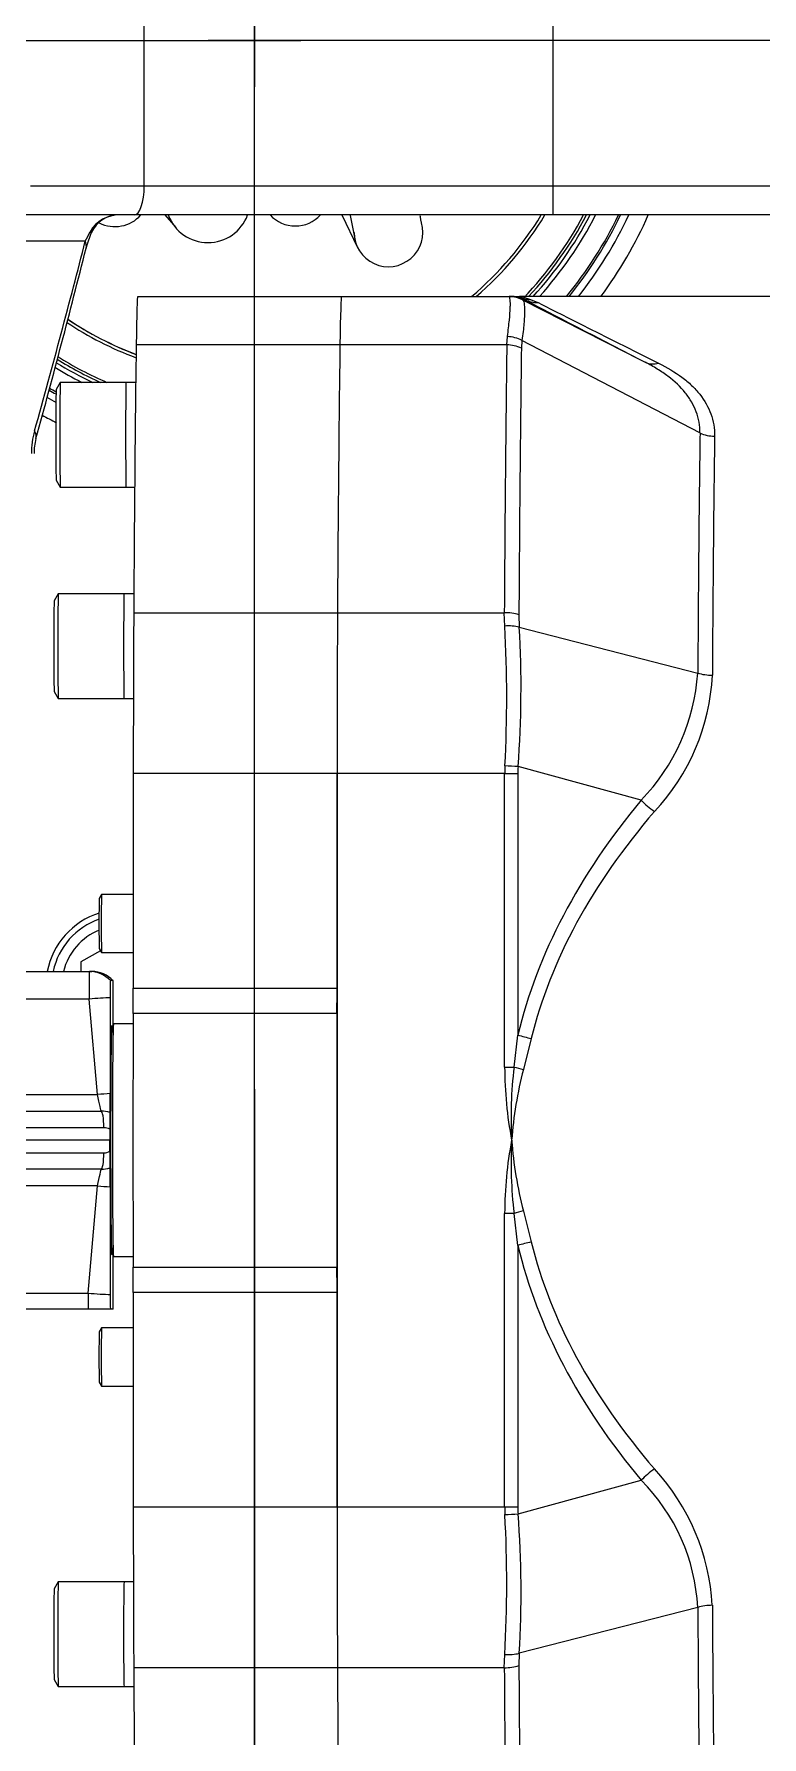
# Model space of a CAD drawing. Header units: millimetres. Extents: x 10462777 to 22643323, y 453826 to 1389191.
# Drawn here: x 11301699.8 to 11301826.8, y 597425.6 to 597722.9 of the extents above; entities that cross this region are included whole.
import ezdxf

# ---------------------------------------------------------------- set-up
doc = ezdxf.new("R2010")
doc.units = ezdxf.units.MM
doc.header["$LTSCALE"] = 200
doc.header["$MEASUREMENT"] = 0
doc.linetypes.add('CENTER2', pattern=[1.125, 0.75, -0.125, 0.125, -0.125])
doc.linetypes.add('PHANTOM', pattern=[2.5, 1.25, -0.25, 0.25, -0.25, 0.25, -0.25])
doc.layers.get('0').update_dxf_attribs({"linetype": 'CONTINUOUS'})
for name, color, linetype in [('$DDT_AUDIT_GENERATED_(1626)', 7, 'CONTINUOUS'), ('A290-7329-X231', 7, 'CONTINUOUS'), ('A290-7329-X232', 7, 'CONTINUOUS'), ('A290-7329-X301', 7, 'CONTINUOUS'), ('DV1_DEFAULT', 7, 'CONTINUOUS'), ('LIBRL_A6-BA-16X5', 7, 'CONTINUOUS'), ('LIBRL_A6-BA-6X16', 7, 'CONTINUOUS'), ('LIBRL_A98L-0040-', 7, 'CONTINUOUS')]:
    doc.layers.add(name, color=color, linetype=linetype)
doc.layers.add('LAYOUT', color=8, linetype='CONTINUOUS', lineweight=25)

# ---------------------------------------------------------------- blocks, each defined once
blk = doc.blocks.new('A$C7DA30AB0')
at = {"layer": '$DDT_AUDIT_GENERATED_(1626)', "color": 7, "linetype": 'Continuous', "ltscale": 25.4}
for p, q in [((3010.76, 3056.47, 0), (3008.01, 3062.14, 0)), ((3041.62, 3056.47, 0), (3039.74, 3058.68, 0))]:
    blk.add_line(p, q, dxfattribs=at)
for centre, radius, start, end in [((3002.62, 3059.51, 0), 5.99, 0, 196.3225), ((2877.32, 3032.44, 0), 134.17, 10.3625, 12.3727), ((3034.12, 3053.93, 0), 7.37, 20.1713, 159.8287), ((3018.88, 3052.4, 0), 5.99, 42.6849, 137.3151), ((3050.37, 3052.4, 0), 6.1, 63.3607, 138.1897)]:
    blk.add_arc(centre, radius, start, end, dxfattribs=at)
for points, knots in [([(3046.91, 3331.41, 0), (3049.55, 3330.78, 0), (3055.13, 3329.39, 0), (3063.3, 3327.3, 0), (3071.96, 3325.17, 0), (3080.34, 3323.31, 0), (3088.89, 3321.78, 0), (3096.19, 3320.83, 0), (3102.81, 3320.3, 0), (3108.35, 3320.09, 0), (3113.6, 3320.13, 0), (3118.18, 3320.35, 0), (3122.41, 3320.7, 0), (3126.53, 3321.18, 0), (3131.14, 3321.87, 0), (3136.51, 3322.89, 0), (3143.02, 3324.43, 0), (3150.13, 3326.5, 0), (3157.76, 3329.13, 0), (3164.03, 3331.63, 0), (3167.89, 3333.31, 0), (3169.07, 3333.84, 0)], [0.7393422, 0.7393422, 0.7393422, 0.7393422, 0.7528602, 0.768359, 0.7832479, 0.8003746, 0.8148028, 0.8301494, 0.8399537, 0.8502591, 0.8595282, 0.8675173, 0.8741833, 0.8814312, 0.8888278, 0.8979849, 0.9090039, 0.9220299, 0.9340342, 0.9476028, 0.9536087, 0.9536087, 0.9536087, 0.9536087]), ([(2996.86, 3057.84, 0), (2996.86, 3057.84, 0), (2996.86, 3057.79, 0), (2996.93, 3057.4, 0), (2997.02, 3056.9, 0), (2997.06, 3056.61, 0)], [0.00551989, 0.00551989, 0.00551989, 0.00551989, 0.02160199, 0.04038054, 0.05692934, 0.05692934, 0.05692934, 0.05692934])]:
    blk.add_open_spline(points, degree=3, knots=knots, dxfattribs=at)
at = {"layer": 'A290-7329-X231', "color": 7, "linetype": 'Continuous', "ltscale": 25.4}
for radius, start, end in [(65.47, 58.2387, 65.7735), (66.04, 58.3511, 64.7003), (66.04, 137.3963, 152.5136), (65.47, 136.9374, 152.2546)]:
    blk.add_arc((3025.99, 3025.99, 0), radius, start, end, dxfattribs=at)
at = {"layer": 'A290-7329-X232', "color": 7, "linetype": 'Continuous', "ltscale": 25.4}
for radius, start, end in [(65.02, 58.069, 66.6659), (58.59, 56.1591, 69.3396), (58.59, 56.1119, 69.3396), (59.13, 56.311, 69.528), (65.02, 136.2937, 152.0468), (59.13, 130.8864, 148.9718), (58.59, 130.2757, 148.6551), (58.59, 130.2757, 148.6551)]:
    blk.add_arc((3025.99, 3025.99, 0), radius, start, end, dxfattribs=at)
at = {"layer": 'A290-7329-X301', "color": 7, "linetype": 'Continuous', "ltscale": 25.4}
for p, q in [((3055.53, 3061.04, 0), (3074.18, 3061.04, 0)), ((2801.52, 3056.47, 0), (2973.92, 3056.47, 0)), ((2973.92, 3051.39, 0), (2973.92, 3056.47, 0)), ((2973.92, 3056.47, 0), (3047.02, 3056.47, 0)), ((3047.02, 3056.47, 0), (3066.88, 3056.47, 0)), ((2973.92, 3051.39, 0), (2801.52, 3051.39, 0)), ((3045.23, 3051.39, 0), (2973.92, 3051.39, 0)), ((2973.92, 3015.83, 0), (2973.92, 3051.39, 0)), ((3045.23, 3051.39, 0), (3045.23, 3015.83, 0)), ((3065.09, 3051.39, 0), (3045.23, 3051.39, 0))]:
    blk.add_line(p, q, dxfattribs=at)
for centre, radius, start, end in [((3049.18, 3190.99, 0), 13.21, 287.1926, 349.3435), ((3055.19, 3097.99, 0), 9.28, 344.5574, 0.9123), ((3050.11, 3098.1, 0), 14.81, 344.5862, 0.149), ((4522.73, 2694.39, 0), 1512.75, 164.62335, 165.92513), ((3025.99, 3025.99, 0), 75.18, 60.4655, 62.6256), ((3025.99, 3025.99, 0), 75.18, 143.5163, 156.0835), ((3049.66, 3061.77, 0), 5.3, 268.8311, 335.3529), ((3049.71, 3062.15, 0), 5.68, 268.4316, 331.0606), ((3040.15, 3065.85, 0), 15.65, 336.3133, 346.7206), ((3107.61, 3033.09, 0), 59.11, 151.7781, 153.5696)]:
    blk.add_arc(centre, radius, start, end, dxfattribs=at)
for centre, major_axis, ratio, start_param, end_param in [((3069.03, 3094.17, 0), (4.9, -1.34), 0.512063, 3.140292, 3.63345), ((3342.98, 3642.76, 0), (-297.34, -704.66), 0.095108, 5.643807, 5.722472), ((3060.32, 3061.04, 0), (4.93, -1.23), 0.566707, 3.142082, 3.557086), ((3047.02, 3051.39, 0), (0, -5.08), 0.350947, 3.141593, 4.712389)]:
    blk.add_ellipse(centre, major_axis=major_axis, ratio=ratio, start_param=start_param, end_param=end_param, dxfattribs=at)
blk.add_rational_spline([(3054.49, 3059.56, 0), (3054.48, 3059.52, 0), (3054.68, 3059.4, 0)], [0.981276283661, 0.97928388987, 1], degree=2, dxfattribs=at)
at = {"layer": 'DV1_DEFAULT', "color": 1, "linetype": 'CENTER2', "ltscale": 7}
for p, q in [((3025.99, 59.09, 0), (3025.99, 6051.97, 0)), ((3025.99, 5992.89, 0), (3025.99, 0, 0)), ((5992.89, 3025.99, 0), (0, 3025.99, 0)), ((59.09, 3025.99, 0), (6051.98, 3025.99, 0))]:
    blk.add_line(p, q, dxfattribs=at)
at = {"layer": 'DV1_DEFAULT', "color": 7, "linetype": 'CENTER2', "ltscale": 25.4}
blk.add_line((3025.99, 3494.33, 0), (3025.99, 2674.91, 0), dxfattribs=at)
at = {"layer": 'LAYOUT', "color": 6, "linetype": 'PHANTOM'}
for centre, radius in [((3030.45, 3025.99, 0), 2693.02), ((3025.99, 3025.99, 0), 589.24)]:
    blk.add_circle(centre, radius, dxfattribs=at)
at = {"layer": 'LIBRL_A6-BA-16X5', "color": 7, "linetype": 'Continuous', "ltscale": 25.4}
for p, q in [((3056.29, 3186.88, 0), (3056.29, 3188.55, 0)), ((3052.89, 3184.92, 0), (3056.29, 3186.88, 0))]:
    blk.add_line(p, q, dxfattribs=at)
for radius, start, end in [(10.43, 291.9448, 346.4601), (12.19, 288.6492, 348.4437)]:
    blk.add_arc((3049.18, 3190.99, 0), radius, start, end, dxfattribs=at)
at = {"layer": 'LIBRL_A6-BA-6X16', "color": 7, "linetype": 'Continuous', "ltscale": 25.4}
for p, q in [((3048.76, 3313.4, 0), (3047.05, 3313.4, 0)), ((3060.24, 3313.4, 0), (3048.76, 3313.4, 0)), ((3060.95, 3312.17, 0), (3060.24, 3313.4, 0)), ((2979.78, 3307.58, 0), (2979.85, 3309.74, 0)), ((2982.4, 3310.12, 0), (2982.33, 3307.78, 0)), ((2982.4, 3310.12, 0), (3011.51, 3310.12, 0)), ((3011.51, 3310.12, 0), (3047.07, 3310.12, 0)), ((2948.64, 3299.58, 0), (2979.78, 3307.58, 0)), ((3047.14, 3295.11, 0), (3048.76, 3295.11, 0)), ((3048.76, 3295.11, 0), (3060.24, 3295.11, 0)), ((3060.24, 3295.12, 0), (3060.95, 3296.35, 0)), ((2979.99, 3283.24, 0), (2958.51, 3277.38, 0)), ((2980.02, 3236.38, 0), (2980.02, 3282.03, 0)), ((2982.34, 3282.03, 0), (2980.02, 3282.03, 0)), ((3011.59, 3282.03, 0), (2982.34, 3282.03, 0)), ((2982.34, 3282.03, 0), (2982.34, 3230.79, 0)), ((3011.59, 3153.99, 0), (3011.59, 3282.03, 0)), ((3047.15, 3282.03, 0), (3011.59, 3282.03, 0)), ((3011.59, 3282.03, 0), (3011.59, 3244.58, 0)), ((3047.15, 3244.58, 0), (3047.15, 3282.03, 0)), ((3052.69, 3260.93, 0), (3047.15, 3260.93, 0)), ((3053.1, 3260.22, 0), (3052.69, 3260.93, 0)), ((3047.15, 3250.77, 0), (3052.69, 3250.77, 0)), ((3052.69, 3250.77, 0), (3053.1, 3251.47, 0)), ((3051.16, 3247.47, 0), (3050.68, 3247.47, 0)), ((3055.04, 3247.47, 0), (3051.16, 3247.47, 0)), ((3084.16, 3247.47, 0), (3055.04, 3247.47, 0)), ((3011.59, 3244.58, 0), (3047.15, 3244.58, 0)), ((3055.05, 3244.69, 0), (3053.42, 3225.98, 0)), ((3084.17, 3244.69, 0), (3055.05, 3244.69, 0)), ((3047.16, 3240.15, 0), (3011.6, 3240.15, 0)), ((3050.61, 3238.33, 0), (3047.17, 3238.33, 0)), ((2979.07, 3230.37, 0), (2977.71, 3235.77, 0)), ((2980.02, 3236.38, 0), (2980.7, 3230.79, 0)), ((2980.7, 3230.79, 0), (2982.34, 3230.79, 0)), ((3053.42, 3225.98, 0), (3083.73, 3225.98, 0)), ((3051.24, 3222.85, 0), (3051.23, 3222.85, 0)), ((3052.77, 3223.09, 0), (3052.78, 3223.09, 0)), ((3052.78, 3223.09, 0), (3093.29, 3223.09, 0)), ((3051.26, 3219.93, 0), (3051.26, 3218.01, 0)), ((3092.79, 3220.2, 0), (3052.28, 3220.2, 0)), ((3051.26, 3218.01, 0), (3116.38, 3218.01, 0)), ((3051.26, 3216.09, 0), (3051.26, 3218.01, 0)), ((3052.28, 3215.82, 0), (3092.79, 3215.82, 0)), ((3051.23, 3213.17, 0), (3051.24, 3213.17, 0)), ((3052.78, 3212.93, 0), (3052.77, 3212.93, 0)), ((3093.29, 3212.93, 0), (3052.78, 3212.93, 0)), ((3083.73, 3210.04, 0), (3053.42, 3210.04, 0)), ((3053.42, 3210.04, 0), (3054.87, 3193.36, 0)), ((2977.71, 3200.26, 0), (2979.07, 3205.66, 0)), ((2980.7, 3205.23, 0), (2980.02, 3199.64, 0)), ((2982.34, 3205.23, 0), (2980.7, 3205.23, 0)), ((2982.34, 3205.23, 0), (2982.34, 3153.99, 0)), ((2980.02, 3153.99, 0), (2980.02, 3199.64, 0)), ((3047.17, 3197.69, 0), (3050.61, 3197.69, 0)), ((3011.6, 3195.87, 0), (3047.16, 3195.87, 0)), ((3054.87, 3193.36, 0), (3084.12, 3193.36, 0)), ((3011.59, 3191.44, 0), (3011.59, 3153.99, 0)), ((3047.15, 3191.44, 0), (3011.59, 3191.44, 0)), ((3047.15, 3153.99, 0), (3047.15, 3191.44, 0)), ((3050.69, 3190.12, 0), (3051.15, 3190.12, 0)), ((3054.82, 3188.55, 0), (3054.37, 3188.55, 0)), ((3084.07, 3188.55, 0), (3054.82, 3188.55, 0)), ((3052.69, 3185.26, 0), (3047.15, 3185.26, 0)), ((3053.1, 3184.55, 0), (3052.69, 3185.26, 0)), ((3052.69, 3175.1, 0), (3053.1, 3175.8, 0)), ((3047.15, 3175.1, 0), (3052.69, 3175.1, 0)), ((2958.51, 3158.64, 0), (2979.99, 3152.78, 0)), ((2982.34, 3153.99, 0), (2980.02, 3153.99, 0)), ((2982.34, 3153.99, 0), (3011.59, 3153.99, 0)), ((3011.59, 3153.99, 0), (3047.15, 3153.99, 0)), ((3048.76, 3140.91, 0), (3047.14, 3140.91, 0)), ((3060.24, 3140.91, 0), (3048.76, 3140.91, 0)), ((3060.95, 3139.67, 0), (3060.24, 3140.91, 0)), ((2979.78, 3128.44, 0), (2948.64, 3136.44, 0)), ((2979.85, 3126.28, 0), (2979.78, 3128.44, 0)), ((2982.33, 3128.24, 0), (2982.4, 3125.91, 0)), ((3011.51, 3125.91, 0), (2982.4, 3125.91, 0)), ((3047.07, 3125.91, 0), (3011.51, 3125.91, 0)), ((3047.05, 3122.62, 0), (3048.76, 3122.62, 0)), ((3048.76, 3122.62, 0), (3060.24, 3122.62, 0)), ((3060.24, 3122.62, 0), (3060.95, 3123.85, 0)), ((3048.41, 3103.98, 0), (3046.91, 3103.98, 0)), ((3059.89, 3103.98, 0), (3048.41, 3103.98, 0)), ((3060.61, 3102.75, 0), (3059.9, 3103.98, 0)), ((2948.25, 3094.52, 0), (2979.32, 3078.37, 0)), ((3059.9, 3085.69, 0), (3060.61, 3086.93, 0)), ((3046.72, 3085.69, 0), (3048.41, 3085.69, 0)), ((3048.41, 3085.69, 0), (3059.89, 3085.69, 0)), ((2979.23, 3071.26, 0), (2957.8, 3082.18, 0)), ((2979.32, 3078.37, 0), (2979.42, 3079.72, 0)), ((2981.96, 3079.16, 0), (2981.86, 3077.7, 0)), ((2981.96, 3079.16, 0), (3011.08, 3079.16, 0)), ((3011.08, 3079.16, 0), (3046.64, 3079.16, 0)), ((2977.83, 3071.21, 0), (2976.52, 3071.76, 0)), ((2978.83, 3071.25, 0), (2979.25, 3071.25, 0)), ((2978.83, 3071.25, 0), (2979.46, 3070.96, 0)), ((2763.86, 3070.69, 0), (2979.75, 3070.69, 0)), ((2981.09, 3070.69, 0), (2979.75, 3070.69, 0)), ((2981.56, 3070.69, 0), (2981.09, 3070.69, 0)), ((3010.82, 3070.69, 0), (2981.56, 3070.69, 0)), ((3010.82, 3070.69, 0), (3009.63, 3070.69, 0)), ((3046.38, 3070.69, 0), (3010.82, 3070.69, 0))]:
    blk.add_line(p, q, dxfattribs=at)
for centre, radius, start, end in [((3159.09, 3296.95, 0), 179.62, 176.6061, 184.3778), ((3207.54, 3295.37, 0), 225.56, 176.8454, 183.0492), ((2984.17, 3301.32, 0), 38.13, 183.185, 222.8268), ((2982.41, 3301.3, 0), 33.81, 182.9198, 225.0318), ((2910.15, 3212.63, 0), 71.17, 4.3382, 14.4323), ((2908.2, 3222.07, 0), 73.02, 356.8158, 6.8617), ((2913.41, 3230.93, 0), 68.93, 349.1966, 359.8839), ((3138.04, 3225.37, 0), 86.85, 179.4874, 181.6616), ((3052.77, 3218.01, 0), 5.08, 90, 107.6879), ((2968.28, 3220.62, 0), 82.98, 359.5258, 1.5419), ((2910.15, 3223.39, 0), 71.17, 345.5677, 355.6618), ((2908.06, 3213.96, 0), 73.17, 353.1484, 3.1741), ((2913.41, 3205.09, 0), 68.93, 0.1161, 10.8034), ((2972.47, 3215.36, 0), 78.8, 358.4046, 0.5277), ((3137.96, 3210.65, 0), 86.77, 178.3375, 180.5135), ((3052.77, 3218.01, 0), 5.08, 252.3121, 270), ((2983.3, 3135.07, 0), 37.25, 136.6816, 177.3066), ((2983.79, 3134.1, 0), 35.23, 135.8534, 176.195), ((3162.99, 3139.04, 0), 183.51, 175.7047, 183.3114), ((3202.3, 3140.65, 0), 220.33, 176.8771, 183.2283), ((2981.09, 3075.77, 0), 5.08, 251.2908, 270)]:
    blk.add_arc(centre, radius, start, end, dxfattribs=at)
for centre, major_axis, ratio, start_param, end_param in [((2981.11, 3218.01, 0), (0, 166.62), 0.009264, 5.298075, 5.6975), ((3010.23, 3218.01, 0), (0, 166.62), 0.009264, 5.298075, 5.6975), ((3010.23, 3218.01, 0), (0, 166.62), 0.009264, 5.298075, 5.6975), ((3045.79, 3218.01, 0), (0, 166.62), 0.009264, 5.298075, 5.6975), ((2978.57, 3218.01, 0), (0, 165.94), 0.009264, 5.298075, 5.6975), ((2944.95, 3218.01, 0), (0, 147.32), 0.009264, 5.296123, 5.699452), ((2947.49, 3218.01, 0), (0, 148), 0.009264, 5.296123, 5.699452), ((3048.76, 3304.26, 0), (0, -9.14), 0.009264, 0, 3.141593), ((3048.76, 3304.26, 0), (0, -9.14), 0.009264, 0, 3.141593), ((3060.24, 3304.26, 0), (0, -9.14), 0.009264, 0, 3.141593), ((3060.95, 3304.26, 0), (0, 7.91), 0.009264, 3.157639, 6.267139), ((2982.36, 3307.31, 0), (5.08, 0.03), 0.552747, 1.55968, 2.083279), ((3011.12, 3282.03, 0), (0, 50.8), 0.009264, 4.712389, 5.298075), ((3011.12, 3282.03, 0), (0, 50.8), 0.009264, 4.712389, 5.298075), ((3046.68, 3282.03, 0), (0, -50.8), 0.009264, 1.570796, 2.156482), ((2982.29, 3305.21, 0), (-5.07, 0.37), 0.506279, 4.741128, 5.266032), ((2946.13, 3302.01, 0), (-5.08, -0.03), 0.55112, 1.559694, 2.083293), ((2982.26, 3283.24, 0), (5.07, 0.26), 0.025791, 1.560188, 2.032847), ((2890.04, 3282.03, 0), (89.99, 0), 0.508081, 0, 0.026307), ((2892.3, 3282.03, 0), (-90.03, 0), 0.56424, 3.141593, 3.1679), ((2956.24, 3277.38, 0), (-3.9, -3.25), 0.30405, 1.312119, 1.92097), ((2682.26, 3218.01, 0), (299.95, 0), 0.508081, 0.120811, 0.400157), ((2679.99, 3218.01, 0), (299.9, 0), 0.491222, 0.120811, 0.400157), ((3052.69, 3255.85, 0), (0, 5.08), 0.009264, 3.141593, 6.283185), ((3053.1, 3255.85, 0), (0, -4.38), 0.009264, 0.016047, 3.125546), ((3050.69, 3244.43, 0), (0, 3.31), 0.009264, 0.399806, 1.416487), ((3051.14, 3244.43, 0), (0, 3.31), 0.009264, 4.866699, 5.883379), ((3055, 3244.43, 0), (0, 5.08), 0.009264, 4.764749, 5.35589), ((3011.69, 3244.58, 0), (0, -10.16), 0.009264, 4.712389, 5.163416), ((3047.25, 3244.58, 0), (0, -10.16), 0.009264, 4.712389, 5.163416), ((3050.67, 3200.37, 0), (0.03, 58.29), 0.000808, 0.700378, 0.962769), ((3051.17, 3200.37, 0), (-0.03, 58.29), 0.000808, 5.170477, 5.582808), ((3055, 3244.43, 0), (5.06, -0.44), 0.052941, 1.566116, 2.431974), ((3011.18, 3218.01, 0), (0, 50.8), 0.009264, 4.261362, 5.163416), ((3046.74, 3218.01, 0), (0, -50.8), 0.009264, 1.11977, 2.021823), ((3050.61, 3218.01, 0), (0, 20.32), 0.009264, 3.141593, 6.283185), ((3050.92, 3218.01, 0), (0, 20.02), 0.009264, 3.141593, 6.273921), ((2977.75, 3236.38, 0), (-4.94, -1.18), 0.115159, 1.533835, 2.019902), ((2979.12, 3230.79, 0), (-4.93, -1.23), 0.079171, 1.541551, 1.878322), ((3053.37, 3225.71, 0), (5.06, -0.44), 0.052941, 1.566116, 2.019643), ((3053.48, 3226.14, 0), (0.71, 3.05), 0.008786, 1.625206, 3.143642), ((3052.78, 3218.01, 0), (-5.02, 0.79), 0.999359, 4.868593, 5.177292), ((3052.78, 3220.04, 0), (0, -3.05), 0.164589, 3.141593, 4.660029), ((3052.28, 3218.17, 0), (-2.01, 0.3), 0.998337, 4.862731, 5.385553), ((3052.28, 3217.85, 0), (-2.01, -0.3), 0.998337, 0.897633, 1.420455), ((3052.78, 3215.98, 0), (0, 3.05), 0.164589, 1.623156, 3.141593), ((3052.78, 3218.01, 0), (-5.02, -0.79), 0.999359, 1.105893, 1.414593), ((3053.48, 3209.88, 0), (0.71, -3.05), 0.008786, 3.139543, 4.657979), ((3051.17, 3235.65, 0), (-0.03, -58.29), 0.000808, 0.752988, 1.112709), ((3053.37, 3210.31, 0), (5.06, 0.44), 0.052941, 4.263543, 4.717069), ((2979.12, 3205.23, 0), (4.93, -1.23), 0.079171, 1.263271, 1.600041), ((3050.67, 3235.65, 0), (0.03, -58.29), 0.000808, 5.325804, 5.530198), ((2679.99, 3218.01, 0), (299.9, 0), 0.491222, 5.883028, 6.162375), ((2682.26, 3218.01, 0), (299.95, 0), 0.508081, 5.883028, 6.162375), ((2977.75, 3199.64, 0), (4.94, -1.18), 0.115159, 1.12169, 1.607757), ((3011.69, 3191.44, 0), (0, 10.16), 0.009264, 1.11977, 1.570796), ((3047.25, 3191.44, 0), (0, 10.16), 0.009264, 1.11977, 1.570796), ((3050.69, 3193.63, 0), (0, 3.51), 0.009264, 1.714923, 3.141593), ((3051.15, 3193.63, 0), (0, -3.51), 0.009264, 0, 1.42667), ((3054.82, 3193.63, 0), (5.06, 0.44), 0.052941, 3.903822, 4.717069), ((3054.82, 3193.63, 0), (0, 5.08), 0.009264, 3.141593, 4.660029), ((3054.37, 3193.63, 0), (0, -5.08), 0.999957, 5.473942, 6.283185), ((3054.82, 3193.63, 0), (0, -5.08), 0.999957, 5.473942, 6.283185), ((3052.69, 3180.18, 0), (0, 5.08), 0.009264, 3.141593, 6.283185), ((3053.1, 3180.18, 0), (0, -4.38), 0.009264, 0.016047, 3.125546), ((2956.24, 3158.64, 0), (3.9, -3.25), 0.30405, 1.220623, 1.829474), ((2890.04, 3153.99, 0), (-89.99, 0), 0.508081, 3.115286, 3.141593), ((2982.26, 3152.78, 0), (5.07, -0.26), 0.025791, 4.250338, 4.722998), ((2892.3, 3153.99, 0), (90.03, 0), 0.56424, 6.256878, 6.283185), ((3011.12, 3153.99, 0), (0, -50.8), 0.009264, 0.985111, 1.570796), ((3011.12, 3153.99, 0), (0, 50.8), 0.009264, 4.126703, 4.712389), ((3046.68, 3153.99, 0), (0, -50.8), 0.009264, 0.985111, 1.570796), ((3048.76, 3131.76, 0), (0, 9.14), 0.009264, 3.141593, 6.283185), ((3048.76, 3131.76, 0), (0, 9.14), 0.009264, 3.141593, 6.283185), ((3060.24, 3131.76, 0), (0, 9.14), 0.009264, 3.141593, 6.283185), ((3060.95, 3131.76, 0), (0, -7.91), 0.009264, 0.016047, 3.125546), ((2944.95, 3218.01, 0), (0, -147.32), 0.009264, 0.583734, 0.987063), ((2946.13, 3134.02, 0), (5.08, -0.03), 0.55112, 1.0583, 1.581898), ((2947.49, 3218.01, 0), (0, -148), 0.009264, 0.583734, 0.987063), ((2982.29, 3130.81, 0), (-5.07, -0.37), 0.506279, 1.017153, 1.542058), ((2978.57, 3218.01, 0), (0, -165.94), 0.009264, 0.585686, 0.985111), ((2982.36, 3128.71, 0), (5.08, -0.03), 0.552747, 4.199907, 4.723505), ((2981.11, 3218.01, 0), (0, -166.62), 0.009264, 0.585686, 0.985111), ((3010.23, 3218.01, 0), (0, -166.62), 0.009264, 0.585686, 0.985111), ((3010.23, 3218.01, 0), (0, -166.62), 0.009264, 0.585686, 0.985111), ((3045.79, 3218.01, 0), (0, -166.62), 0.009264, 0.585686, 0.985111), ((3048.41, 3094.84, 0), (0, 9.14), 0.009264, 3.141593, 6.283185), ((3048.41, 3094.84, 0), (0, 9.14), 0.009264, 3.141593, 6.283185), ((3059.89, 3094.84, 0), (0, 9.14), 0.009264, 3.141593, 6.283185), ((3060.61, 3094.84, 0), (0, 7.91), 0.009264, 3.157639, 6.267139), ((2945.73, 3090.85, 0), (5.08, -0.07), 0.834375, 1.064005, 1.587604), ((2955.49, 3077.65, 0), (2.33, 4.51), 0.737739, 0.006239, 0.61509), ((2679.99, 3218.01, 0), (298.54, -147.32), 0.001814, 0.117135, 0.396481), ((2682.3, 3222.54, 0), (298.54, -152.4), 0.001915, 0.117059, 0.396406), ((2981.83, 3082.08, 0), (5.02, -0.75), 0.859447, 4.319141, 4.844046), ((2981.94, 3083.39, 0), (5.08, -0.07), 0.833298, 4.205548, 4.729147), ((3010.82, 3121.49, 0), (0, -50.8), 0.009264, 0, 0.585686), ((3010.82, 3121.49, 0), (0, 50.8), 0.009264, 3.141593, 3.727278), ((3046.38, 3121.49, 0), (0, -50.8), 0.009264, 0, 0.585686), ((2976.52, 3066.72, 0), (2.38, 4.49), 0.968237, 0.016846, 0.502913), ((2977.83, 3066.15, 0), (1.69, 4.79), 0.969447, 0.012113, 0.348884), ((2981.54, 3075.79, 0), (-2.68, -4.31), 0.998763, 0.084816, 0.557476), ((2981.56, 3075.77, 0), (0, -5.08), 0.999957, 5.811203, 6.283185), ((2892, 3121.49, 0), (-89.56, 50.8), 0.002255, 3.137617, 3.163924)]:
    blk.add_ellipse(centre, major_axis=major_axis, ratio=ratio, start_param=start_param, end_param=end_param, dxfattribs=at)
for points, knots in [([(2955.47, 3082.33, 0), (2953.96, 3083.08, 0), (2952.6, 3083.91, 0), (2950.79, 3085.26, 0), (2950.23, 3085.73, 0), (2949.45, 3086.47, 0), (2949.2, 3086.73, 0), (2948.72, 3087.24, 0), (2948.5, 3087.51, 0), (2947.42, 3088.86, 0), (2946.77, 3090, 0), (2945.91, 3092.43, 0), (2945.69, 3093.72, 0), (2945.71, 3095.09, 0)], [0, 0, 0, 0, 0.25, 0.25, 0.375, 0.375, 0.4375, 0.4375, 0.5, 0.5, 0.75, 0.75, 1, 1, 1, 1]), ([(2948.25, 3094.52, 0), (2948.24, 3093.22, 0), (2948.46, 3092, 0), (2949.11, 3090.25, 0), (2949.38, 3089.69, 0), (2949.86, 3088.86, 0), (2950.03, 3088.59, 0), (2950.4, 3088.05, 0), (2950.6, 3087.78, 0), (2951.65, 3086.48, 0), (2952.66, 3085.52, 0), (2954.42, 3084.19, 0), (2955.05, 3083.77, 0), (2956.37, 3082.95, 0), (2957.07, 3082.55, 0), (2957.8, 3082.18, 0)], [0, 0, 0, 0, 0.25, 0.25, 0.375, 0.375, 0.4375, 0.4375, 0.5, 0.5, 0.75, 0.75, 0.875, 0.875, 1, 1, 1, 1]), ([(2979.23, 3071.26, 0), (2979.11, 3071.34, 0), (2979.01, 3071.54, 0), (2978.89, 3072.22, 0), (2978.85, 3072.68, 0), (2978.86, 3073.58, 0), (2978.87, 3073.91, 0), (2978.91, 3074.64, 0), (2978.93, 3075.03, 0), (2979.05, 3076.31, 0), (2979.16, 3077.28, 0), (2979.32, 3078.37, 0)], [0, 0, 0, 0, 0.25, 0.25, 0.5, 0.5, 0.625, 0.625, 0.75, 0.75, 1, 1, 1, 1]), ([(2981.86, 3077.7, 0), (2981.71, 3076.61, 0), (2981.6, 3075.65, 0), (2981.43, 3073.97, 0), (2981.38, 3073.26, 0), (2981.35, 3072.37, 0), (2981.34, 3072.11, 0), (2981.35, 3071.65, 0), (2981.36, 3071.45, 0), (2981.41, 3070.96, 0), (2981.47, 3070.76, 0), (2981.55, 3070.71, 0)], [0, 0, 0, 0, 0.25, 0.25, 0.5, 0.5, 0.625, 0.625, 0.75, 0.75, 1, 1, 1, 1]), ([(2979.75, 3070.69, 0), (2979.68, 3070.69, 0), (2979.59, 3070.7, 0), (2979.36, 3070.75, 0), (2979.22, 3070.78, 0), (2978.74, 3070.91, 0), (2978.33, 3071.04, 0), (2977.83, 3071.21, 0)], [0, 0, 0, 0, 0.25, 0.25, 0.5, 0.5, 1, 1, 1, 1]), ([(2979.46, 3070.96, 0), (2979.7, 3070.87, 0), (2979.84, 3070.81, 0), (2979.93, 3070.71, 0), (2979.88, 3070.69, 0), (2979.75, 3070.69, 0)], [0, 0, 0, 0, 0.5, 0.5, 1, 1, 1, 1])]:
    blk.add_open_spline(points, degree=3, knots=knots, dxfattribs=at)
blk.add_rational_spline([(2979.25, 3071.25, 0), (2979.26, 3071.25, 0), (2979.23, 3071.26, 0)], [1, 0.999913494436, 1], degree=2, dxfattribs=at)
at = {"layer": 'LIBRL_A98L-0040-', "color": 7, "linetype": 'Continuous', "ltscale": 25.4}
for radius, start, end in [(72.07, 59.8149, 61.2985), (70.45, 59.4966, 60.5463), (70.79, 59.5772, 60.6928), (66.88, 58.5661, 63.2238), (72.07, 141.6653, 154.9821), (70.79, 140.8358, 154.4944), (70.45, 140.6112, 154.363), (66.88, 138.0521, 152.8859)]:
    blk.add_arc((3025.99, 3025.99, 0), radius, start, end, dxfattribs=at)

msp = doc.modelspace()

# ---------------------------------------------------------------- block references
at = {"ltscale": 10, "rotation": 180}
msp.add_blockref('A$C7DA30AB0', (11304764.24811, 600747.76955, 0), dxfattribs=at)

doc.saveas('drawing.dxf')
